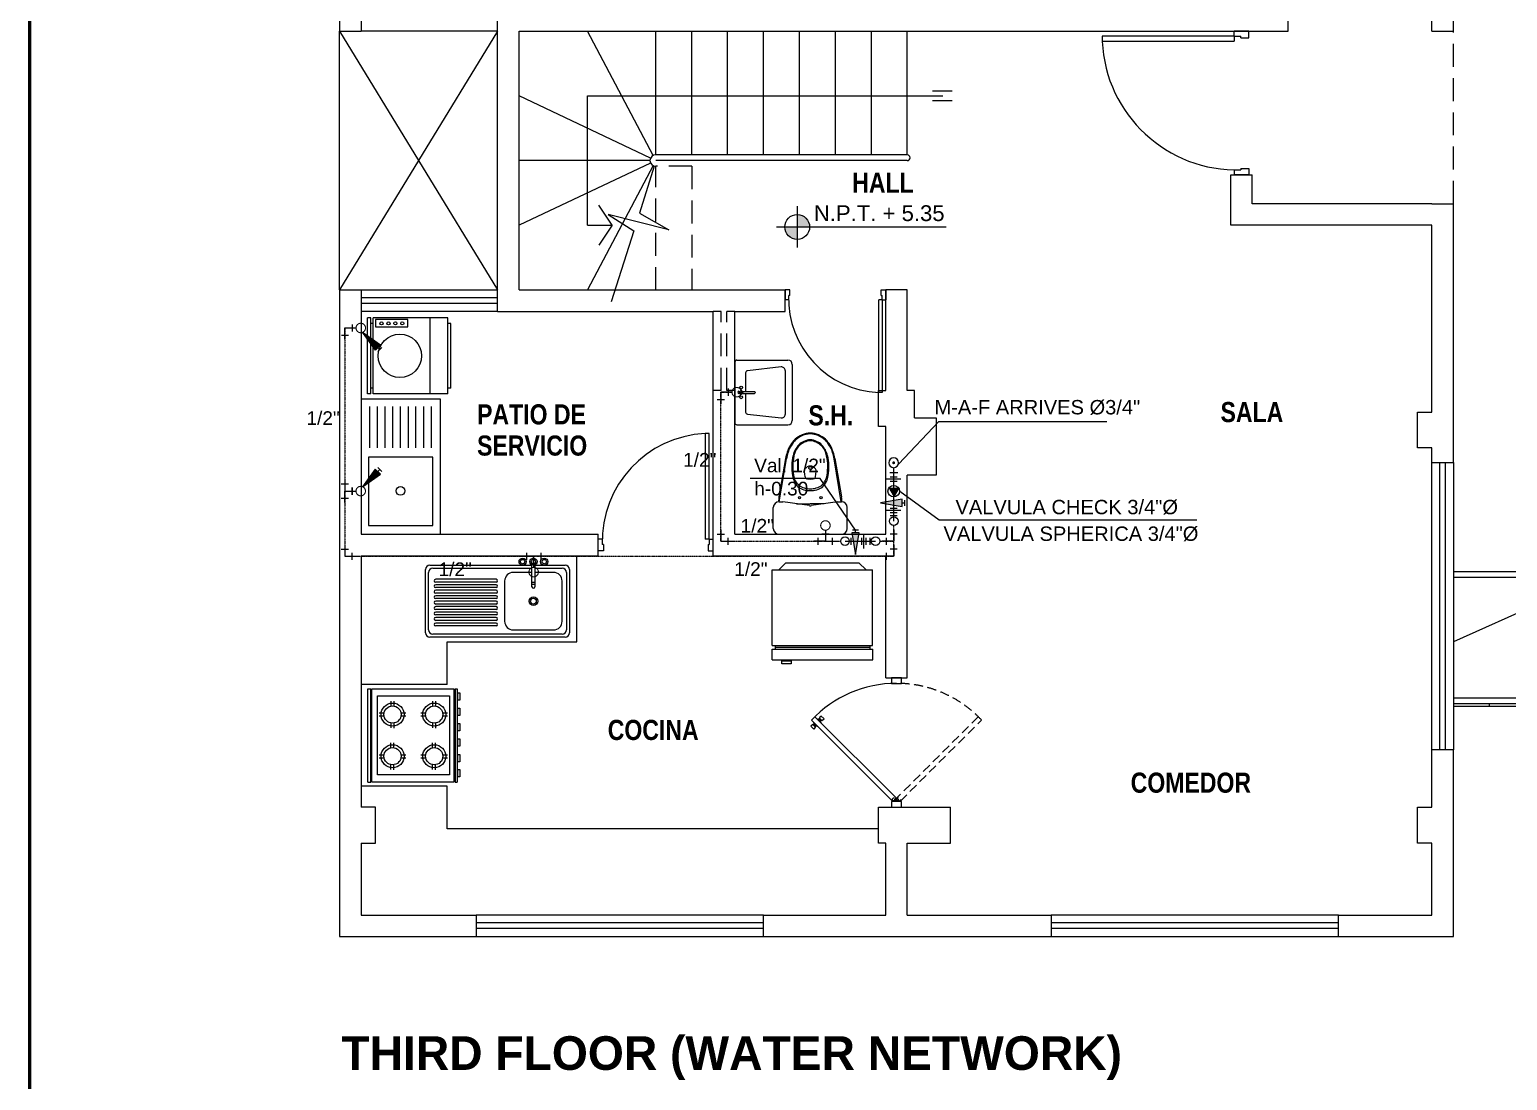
# Model space of a CAD drawing. Header units: millimetres. Extents: x -249630 to 95394, y -188036 to 109963.
# Drawn here: x -249630 to -229068, y -115931 to -101305 of the extents above; entities that cross this region are included whole.
import ezdxf
from ezdxf.enums import TextEntityAlignment as Align

# ---------------------------------------------------------------- set-up
doc = ezdxf.new("R2010")
doc.units = ezdxf.units.MM
doc.linetypes.add('ACAD_ISO10W100', pattern=[18, 12, -3, 0, -3])
doc.linetypes.add('DASHED2', pattern=[9.525, 6.35, -3.175])
for name, color, linetype in [('00-DESAGUE', 6, 'Continuous'), ('CASCO', 5, 'Continuous'), ('TITULOS', 180, 'Continuous')]:
    doc.layers.add(name, color=color, linetype=linetype)
doc.layers.add('MUROS', color=6, linetype='Continuous', lineweight=60)
doc.styles.add('LEROY 100', font='arial.ttf', dxfattribs={"height": 0.1})
doc.styles.add('LUNA', font='arial.ttf', dxfattribs={"height": 0.09})
doc.styles.add('NIVEL', font='arial.ttf', dxfattribs={"width": 1.1, "height": 0.15})
doc.styles.add('ST2', font='arial.ttf')
doc.styles.add('SUBTITULOS(E)', font='swisscbi.ttf', dxfattribs={"oblique": 15, "height": 0.2})
doc.styles.add('TITULOS(E)', font='swisscbi.ttf', dxfattribs={"oblique": 15, "height": 0.23})
doc.dimstyles.new('Flechitas', dxfattribs={"dimscale": 0, "dimtxt": 0.1, "dimasz": 0.09, "dimexe": 0.035, "dimexo": 0.02, "dimgap": 0.05, "dimtad": 2, "dimzin": 4, "dimdsep": 46, "dimtxsty": 'LEROY 100', "dimblk": 'ARCHTICK', "dimcen": 0.05, "dimdle": 0.05, "dimclrd": 171, "dimclre": 171, "dimclrt": 7, "dimadec": 0, "dimazin": 0, "dimtfac": 0.466667, "dimtix": 1, "dimtmove": 2, "dimatfit": 3, "dimfxl": 1, "dimtolj": 1, "dimtzin": 1, "dimarcsym": 0})

# ---------------------------------------------------------------- blocks, each defined once
blk = doc.blocks.new('A$C5D300497')
at = {"layer": 'CASCO'}
h = blk.add_hatch(color=256, dxfattribs=at)
h.paths.add_polyline_path([(3.184, 5.177), (3.184, 5.09), (3.27, 5.09, 0.414214)])
h.paths.add_polyline_path([(3.184, 5.09), (3.097, 5.09, 0.414213), (3.184, 5.004)])
for p, q in [((0, 12.752), (0, 6.452)), ((0.15, 8.002), (0.15, 6.452)), ((7.6, 6.452), (7.6, 7.302)), ((7.75, 6.452), (7.75, 7.302)), ((1.1, 4.502), (1.1, 6.602)), ((6.6, 6.452), (6.6, 6.602)), ((1.1, 6.452), (0, 4.652)), ((0, 6.452), (1.1, 4.652)), ((0, 5.652), (0, 6.452)), ((1.25, 4.652), (1.25, 6.452)), ((1.25, 6.452), (6.6, 6.452)), ((2.181, 5.588), (1.725, 6.452)), ((2.2, 5.592), (2.2, 6.452)), ((2.45, 5.592), (2.45, 6.452)), ((2.7, 5.592), (2.7, 6.452)), ((2.95, 5.592), (2.95, 6.452)), ((3.2, 5.592), (3.2, 6.452)), ((3.45, 5.592), (3.45, 6.452)), ((3.7, 5.592), (3.7, 6.452)), ((3.95, 5.592), (3.95, 6.452)), ((5.305, 6.417), (5.305, 6.382)), ((6.224, 6.417), (5.305, 6.417)), ((5.305, 6.382), (6.224, 6.382)), ((6.326, 6.452), (6.224, 6.452)), ((6.224, 6.417), (6.224, 6.452)), ((6.224, 6.417), (6.224, 6.382)), ((6.224, 6.417), (6.27, 6.417)), ((6.27, 6.407), (6.27, 6.417)), ((6.27, 6.407), (6.326, 6.407)), ((6.326, 6.407), (6.326, 6.452)), ((7.6, 6.452), (7.75, 6.452)), ((2.164, 5.569), (1.25, 6.002)), ((1.725, 5.102), (1.725, 6.002)), ((1.725, 6.002), (4.198, 6.002)), ((4.262, 6.036), (4.126, 6.036)), ((4.262, 5.968), (4.126, 5.968)), ((0, 5.402), (0, 5.652)), ((2.16, 5.552), (1.25, 5.552)), ((3.95, 5.592), (2.2, 5.592)), ((3.95, 5.552), (2.2, 5.552)), ((3.95, 5.552), (2.2, 5.552)), ((2.164, 5.535), (1.25, 5.102)), ((2.181, 5.517), (1.725, 4.652)), ((2.188, 5.514), (2.087, 5.185)), ((6.2, 5.252), (6.2, 5.452)), ((6.2, 5.452), (6.35, 5.452)), ((6.224, 5.488), (6.224, 5.452)), ((6.224, 5.488), (6.27, 5.488)), ((6.326, 5.452), (6.224, 5.452)), ((6.27, 5.498), (6.326, 5.498)), ((6.27, 5.498), (6.27, 5.488)), ((6.326, 5.498), (6.326, 5.452)), ((6.35, 5.252), (6.35, 5.452)), ((0, 4.652), (0, 5.402)), ((6.2, 5.102), (6.2, 5.252)), ((7.6, 5.252), (6.35, 5.252)), ((7.6, 5.252), (7.75, 5.252)), ((7.75, 3.452), (7.75, 5.252)), ((1.897, 5.102), (1.805, 5.241)), ((2.29, 5.07), (1.869, 5.177)), ((1.869, 5.177), (2.047, 5.063)), ((2.087, 5.185), (2.29, 5.07)), ((3.184, 5.234), (3.184, 4.946)), ((1.725, 5.102), (1.897, 5.102)), ((1.897, 5.102), (1.805, 4.964)), ((2.047, 5.063), (1.891, 4.568)), ((3.04, 5.09), (4.221, 5.09)), ((7.6, 5.102), (6.2, 5.102)), ((7.6, 3.802), (7.6, 5.102)), ((0, 4.652), (0, 0.152)), ((0.15, 4.652), (0.15, 2.952)), ((1.25, 4.652), (3.1, 4.652)), ((3.1, 4.502), (3.1, 4.652)), ((3.1, 4.652), (3.1, 4.582)), ((3.132, 4.652), (3.1, 4.652)), ((3.132, 4.613), (3.132, 4.652)), ((3.768, 4.613), (3.768, 4.652)), ((3.768, 4.652), (3.8, 4.652)), ((3.8, 3.952), (3.8, 4.652)), ((3.95, 4.652), (3.8, 4.652)), ((3.8, 4.652), (3.8, 4.582)), ((3.95, 3.952), (3.95, 4.652)), ((3.125, 4.582), (3.1, 4.582)), ((3.132, 4.613), (3.125, 4.613)), ((3.125, 4.582), (3.125, 4.613)), ((3.775, 4.582), (3.751, 4.582)), ((3.751, 3.938), (3.751, 4.582)), ((3.768, 4.613), (3.775, 4.613)), ((3.775, 4.582), (3.775, 4.613)), ((3.775, 4.582), (3.8, 4.582)), ((3.775, 4.582), (3.775, 3.938)), ((1.1, 4.502), (0.15, 4.502)), ((0.218, 4.458), (0.194, 4.458)), ((0.194, 3.928), (0.194, 4.458)), ((0.218, 3.928), (0.218, 4.458)), ((0.754, 4.458), (0.234, 4.458)), ((0.234, 3.928), (0.234, 4.458)), ((0.476, 4.445), (0.251, 4.445)), ((0.251, 4.445), (0.251, 4.394)), ((0.476, 4.394), (0.476, 4.445)), ((0.629, 4.458), (0.629, 3.928)), ((0.754, 3.928), (0.754, 4.458)), ((2.655, 4.502), (2.6, 4.502)), ((2.75, 4.502), (2.695, 4.502)), ((0.234, 4.418), (0.218, 4.418)), ((0.251, 4.394), (0.476, 4.394)), ((0.774, 4.418), (0.754, 4.418)), ((0.774, 3.968), (0.774, 4.418)), ((2.75, 4.149), (2.75, 3.729)), ((2.765, 4.164), (3.12, 4.164)), ((3.072, 4.116), (2.838, 4.09)), ((3.15, 4.134), (3.15, 3.744)), ((2.825, 4.075), (2.825, 3.946)), ((3.1, 4.091), (3.1, 3.786)), ((0.218, 3.928), (0.194, 3.928)), ((0.234, 3.968), (0.218, 3.968)), ((0.754, 3.928), (0.234, 3.928)), ((0.774, 3.968), (0.754, 3.968)), ((2.794, 3.954), (2.779, 3.939)), ((2.779, 3.946), (2.786, 3.946)), ((2.779, 3.939), (2.809, 3.939)), ((2.779, 3.939), (2.794, 3.924)), ((2.779, 3.931), (2.786, 3.931)), ((2.809, 3.939), (2.794, 3.954)), ((2.794, 3.954), (2.794, 3.924)), ((2.794, 3.924), (2.809, 3.939)), ((2.801, 3.946), (2.886, 3.946)), ((2.801, 3.931), (2.886, 3.931)), ((2.825, 3.931), (2.825, 3.802)), ((2.894, 3.939), (2.886, 3.946)), ((2.894, 3.939), (2.886, 3.931)), ((3.75, 3.702), (3.75, 3.952)), ((3.75, 3.952), (3.8, 3.952)), ((3.775, 3.938), (3.751, 3.938)), ((4, 3.952), (3.95, 3.952)), ((4, 3.762), (4, 3.952)), ((2.765, 3.714), (3.12, 3.714)), ((2.838, 3.787), (3.072, 3.762)), ((3.8, 3.702), (3.75, 3.702)), ((3.8, 2.952), (3.8, 3.702)), ((4, 3.762), (4.15, 3.762)), ((4.15, 3.762), (4.15, 3.362)), ((7.5, 3.552), (7.5, 3.802)), ((7.5, 3.802), (7.6, 3.802)), ((2.572, 3.653), (2.543, 3.653)), ((2.543, 3.653), (2.543, 2.918)), ((2.572, 2.918), (2.572, 3.653)), ((7.6, 3.552), (7.5, 3.552)), ((7.6, 3.452), (7.6, 3.552)), ((7.6, 3.452), (7.6, 3.552)), ((7.6, 3.452), (7.75, 3.452)), ((7.6, 1.452), (7.6, 3.452)), ((7.655, 1.452), (7.655, 3.452)), ((7.695, 1.452), (7.695, 3.452)), ((7.75, 3.452), (7.75, 1.452)), ((3.95, 1.952), (3.95, 3.362)), ((4.15, 3.362), (3.95, 3.362)), ((0.15, 2.952), (1.8, 2.952)), ((1.8, 2.802), (1.8, 2.952)), ((1.8, 2.837), (1.8, 2.918)), ((1.828, 2.918), (1.8, 2.918)), ((1.828, 2.918), (1.828, 2.881)), ((1.836, 2.881), (1.828, 2.881)), ((1.836, 2.881), (1.836, 2.837)), ((2.572, 2.918), (2.543, 2.918)), ((2.564, 2.881), (2.564, 2.837)), ((2.564, 2.881), (2.572, 2.881)), ((2.572, 2.918), (2.572, 2.881)), ((2.572, 2.918), (2.6, 2.918)), ((2.6, 2.837), (2.6, 2.918)), ((2.75, 2.952), (3.8, 2.952)), ((0.15, 2.802), (1.8, 2.802)), ((0.15, 2.802), (0.15, 1.052)), ((1.65, 2.202), (1.65, 2.802)), ((1.836, 2.837), (1.8, 2.837)), ((2.564, 2.837), (2.6, 2.837)), ((2.6, 2.802), (3.8, 2.802)), ((3.8, 1.952), (3.8, 2.802)), ((0.599, 2.266), (0.599, 2.706)), ((0.619, 2.286), (0.619, 2.686)), ((0.629, 2.736), (1.339, 2.736)), ((0.649, 2.716), (1.339, 2.716)), ((1.339, 2.686), (1.209, 2.686)), ((1.339, 2.586), (1.339, 2.738)), ((1.359, 2.738), (1.359, 2.586)), ((1.359, 2.736), (1.569, 2.736)), ((1.359, 2.716), (1.549, 2.716)), ((1.489, 2.686), (1.359, 2.686)), ((1.579, 2.686), (1.579, 2.286)), ((1.599, 2.706), (1.599, 2.266)), ((3.009, 2.703), (3.709, 2.703)), ((3.009, 2.178), (3.009, 2.703)), ((3.056, 2.703), (3.105, 2.753)), ((3.105, 2.753), (3.613, 2.753)), ((3.663, 2.703), (3.613, 2.753)), ((3.709, 2.178), (3.709, 2.703)), ((7.75, 2.692), (9.25, 2.692)), ((1.089, 2.638), (0.669, 2.638)), ((1.089, 2.618), (0.669, 2.618)), ((1.089, 2.6), (0.669, 2.6)), ((1.089, 2.58), (0.669, 2.58)), ((1.149, 2.626), (1.149, 2.346)), ((1.359, 2.616), (1.339, 2.616)), ((1.359, 2.601), (1.339, 2.601)), ((1.549, 2.346), (1.549, 2.626)), ((7.75, 2.652), (9.25, 2.652)), ((8.735, 2.646), (7.75, 2.202)), ((1.089, 2.562), (0.669, 2.562)), ((1.089, 2.542), (0.669, 2.542)), ((1.089, 2.524), (0.669, 2.524)), ((1.089, 2.504), (0.669, 2.504)), ((1.089, 2.486), (0.669, 2.486)), ((1.089, 2.466), (0.669, 2.466)), ((1.089, 2.448), (0.669, 2.448)), ((1.089, 2.428), (0.669, 2.428)), ((1.089, 2.41), (0.669, 2.41)), ((1.089, 2.39), (0.669, 2.39)), ((1.089, 2.372), (0.669, 2.372)), ((1.089, 2.352), (0.669, 2.352)), ((1.089, 2.334), (0.669, 2.334)), ((1.089, 2.314), (0.669, 2.314)), ((1.209, 2.286), (1.489, 2.286)), ((1.569, 2.236), (0.629, 2.236)), ((1.549, 2.256), (0.649, 2.256)), ((0.75, 2.202), (1.65, 2.202)), ((0.75, 1.906), (0.75, 2.202)), ((3.009, 2.178), (3.709, 2.178)), ((3.03, 2.178), (3.03, 2.153)), ((3.03, 2.166), (3.69, 2.166)), ((3.69, 2.178), (3.69, 2.153)), ((3.01, 2.153), (3.71, 2.153)), ((3.01, 2.078), (3.01, 2.153)), ((3.01, 2.078), (3.71, 2.078)), ((3.078, 2.051), (3.078, 2.071)), ((3.078, 2.071), (3.141, 2.071)), ((3.141, 2.071), (3.141, 2.051)), ((3.71, 2.078), (3.71, 2.153)), ((3.141, 2.051), (3.078, 2.051)), ((0.75, 1.906), (0.15, 1.906)), ((0.197, 1.227), (0.197, 1.877)), ((0.197, 1.877), (0.218, 1.877)), ((0.218, 1.227), (0.218, 1.877)), ((0.226, 1.227), (0.226, 1.877)), ((0.226, 1.877), (0.795, 1.877)), ((0.795, 1.877), (0.795, 1.227)), ((0.805, 1.877), (0.805, 1.227)), ((0.805, 1.877), (0.818, 1.877)), ((0.818, 1.877), (0.818, 1.227)), ((3.8, 1.952), (3.95, 1.952)), ((3.909, 1.952), (3.841, 1.952)), ((3.841, 1.952), (3.841, 1.914)), ((3.841, 1.914), (3.841, 1.914)), ((3.841, 1.914), (3.841, 1.914)), ((3.841, 1.914), (3.909, 1.914)), ((3.909, 1.914), (3.909, 1.952)), ((0.265, 1.827), (0.766, 1.827)), ((0.265, 1.277), (0.265, 1.827)), ((0.358, 1.791), (0.358, 1.756)), ((0.378, 1.791), (0.378, 1.756)), ((0.648, 1.791), (0.648, 1.756)), ((0.668, 1.791), (0.668, 1.756)), ((0.766, 1.827), (0.766, 1.277)), ((0.823, 1.848), (0.837, 1.848)), ((0.823, 1.797), (0.823, 1.848)), ((0.837, 1.797), (0.823, 1.797)), ((0.837, 1.848), (0.837, 1.797)), ((10.14, 1.812), (7.75, 1.812)), ((10.18, 1.772), (7.75, 1.772)), ((10.2, 1.752), (7.75, 1.752)), ((8, 1.752), (8, 1.772)), ((0.275, 1.708), (0.31, 1.708)), ((0.275, 1.688), (0.309, 1.688)), ((0.427, 1.708), (0.462, 1.708)), ((0.428, 1.688), (0.462, 1.688)), ((0.565, 1.708), (0.6, 1.708)), ((0.565, 1.688), (0.599, 1.688)), ((0.717, 1.708), (0.752, 1.708)), ((0.718, 1.688), (0.752, 1.688)), ((0.823, 1.742), (0.837, 1.742)), ((0.823, 1.691), (0.823, 1.742)), ((0.837, 1.691), (0.823, 1.691)), ((0.837, 1.742), (0.837, 1.691)), ((3.307, 1.682), (3.284, 1.658)), ((3.849, 1.093), (3.284, 1.658)), ((3.307, 1.682), (3.873, 1.117)), ((3.322, 1.668), (3.323, 1.668)), ((3.351, 1.64), (3.323, 1.668)), ((3.323, 1.668), (3.333, 1.665)), ((3.333, 1.665), (3.335, 1.668)), ((3.348, 1.65), (3.333, 1.665)), ((3.337, 1.666), (3.335, 1.668)), ((3.336, 1.653), (3.336, 1.653)), ((3.336, 1.653), (3.336, 1.653)), ((3.337, 1.666), (3.339, 1.668)), ((3.349, 1.654), (3.337, 1.666)), ((3.339, 1.672), (3.349, 1.688)), ((3.342, 1.669), (3.339, 1.672)), ((3.34, 1.667), (3.339, 1.668)), ((3.34, 1.667), (3.342, 1.669)), ((3.35, 1.657), (3.34, 1.667)), ((3.352, 1.659), (3.342, 1.669)), ((3.348, 1.65), (3.35, 1.652)), ((3.351, 1.64), (3.348, 1.65)), ((3.349, 1.688), (3.371, 1.666)), ((3.349, 1.654), (3.351, 1.656)), ((3.349, 1.654), (3.35, 1.652)), ((3.35, 1.657), (3.352, 1.659)), ((3.35, 1.657), (3.351, 1.656)), ((3.352, 1.659), (3.355, 1.656)), ((3.355, 1.656), (3.371, 1.666)), ((0.358, 1.638), (0.358, 1.604)), ((0.378, 1.638), (0.378, 1.603)), ((0.648, 1.638), (0.648, 1.604)), ((0.668, 1.638), (0.668, 1.603)), ((0.823, 1.634), (0.837, 1.634)), ((0.823, 1.583), (0.823, 1.634)), ((0.837, 1.583), (0.823, 1.583)), ((0.837, 1.634), (0.837, 1.583)), ((3.293, 1.627), (3.278, 1.616)), ((3.278, 1.616), (3.299, 1.595)), ((3.297, 1.623), (3.293, 1.627)), ((3.298, 1.644), (3.297, 1.643)), ((3.326, 1.614), (3.297, 1.643)), ((3.297, 1.643), (3.3, 1.633)), ((3.299, 1.625), (3.297, 1.623)), ((3.306, 1.614), (3.297, 1.623)), ((3.3, 1.633), (3.298, 1.631)), ((3.3, 1.629), (3.298, 1.631)), ((3.3, 1.629), (3.298, 1.627)), ((3.299, 1.625), (3.298, 1.627)), ((3.308, 1.616), (3.299, 1.625)), ((3.31, 1.61), (3.299, 1.595)), ((3.316, 1.617), (3.3, 1.633)), ((3.312, 1.617), (3.3, 1.629)), ((3.308, 1.616), (3.306, 1.614)), ((3.306, 1.614), (3.31, 1.61)), ((3.308, 1.616), (3.31, 1.615)), ((3.312, 1.617), (3.31, 1.615)), ((3.312, 1.617), (3.313, 1.615)), ((3.316, 1.617), (3.313, 1.615)), ((3.326, 1.614), (3.316, 1.617)), ((3.326, 1.615), (3.326, 1.614)), ((3.35, 1.639), (3.351, 1.64)), ((0.358, 1.466), (0.358, 1.501)), ((0.378, 1.466), (0.378, 1.501)), ((0.648, 1.466), (0.648, 1.501)), ((0.668, 1.466), (0.668, 1.501)), ((0.823, 1.528), (0.837, 1.528)), ((0.823, 1.477), (0.823, 1.528)), ((0.837, 1.477), (0.823, 1.477)), ((0.837, 1.528), (0.837, 1.477)), ((7.6, 1.052), (7.6, 1.452)), ((7.75, 1.452), (7.6, 1.452)), ((7.75, 0.152), (7.75, 1.452)), ((0.275, 1.416), (0.309, 1.416)), ((0.275, 1.396), (0.31, 1.396)), ((0.358, 1.314), (0.358, 1.348)), ((0.378, 1.313), (0.378, 1.348)), ((0.427, 1.396), (0.462, 1.396)), ((0.428, 1.416), (0.462, 1.416)), ((0.565, 1.416), (0.599, 1.416)), ((0.565, 1.396), (0.6, 1.396)), ((0.648, 1.314), (0.648, 1.348)), ((0.668, 1.313), (0.668, 1.348)), ((0.717, 1.396), (0.752, 1.396)), ((0.718, 1.416), (0.752, 1.416)), ((0.823, 1.42), (0.837, 1.42)), ((0.823, 1.369), (0.823, 1.42)), ((0.837, 1.369), (0.823, 1.369)), ((0.837, 1.42), (0.837, 1.369)), ((0.766, 1.277), (0.265, 1.277)), ((0.823, 1.314), (0.837, 1.314)), ((0.823, 1.263), (0.823, 1.314)), ((0.837, 1.263), (0.823, 1.263)), ((0.837, 1.314), (0.837, 1.263)), ((0.75, 1.199), (0.15, 1.199)), ((0.197, 1.227), (0.218, 1.227)), ((0.795, 1.227), (0.226, 1.227)), ((0.75, 0.902), (0.75, 1.199)), ((0.805, 1.227), (0.818, 1.227)), ((0.25, 1.052), (0.15, 1.052)), ((0.25, 0.802), (0.25, 1.052)), ((3.75, 0.802), (3.75, 1.052)), ((3.75, 1.052), (4.25, 1.052)), ((3.909, 1.091), (3.841, 1.091)), ((3.841, 1.091), (3.841, 1.052)), ((3.841, 1.052), (3.841, 1.052)), ((3.841, 1.052), (3.841, 1.052)), ((3.841, 1.052), (3.909, 1.052)), ((3.873, 1.117), (3.849, 1.093)), ((3.909, 1.052), (3.909, 1.091)), ((4.25, 0.802), (4.25, 1.052)), ((7.5, 0.802), (7.5, 1.052)), ((7.5, 1.052), (7.6, 1.052)), ((3.75, 0.902), (0.75, 0.902)), ((0.15, 0.802), (0.15, 0.302)), ((0.15, 0.802), (0.25, 0.802)), ((3.8, 0.802), (3.75, 0.802)), ((3.8, 0.302), (3.8, 0.802)), ((3.95, 0.302), (3.95, 0.802)), ((3.95, 0.802), (4.25, 0.802)), ((7.6, 0.802), (7.5, 0.802)), ((7.6, 0.302), (7.6, 0.802)), ((0.15, 0.302), (0.95, 0.302)), ((0.95, 0.302), (0.95, 0.152)), ((2.95, 0.302), (0.95, 0.302)), ((2.95, 0.152), (2.95, 0.302)), ((2.95, 0.302), (3.8, 0.302)), ((3.95, 0.302), (4.95, 0.302)), ((6.95, 0.302), (4.95, 0.302)), ((4.95, 0.302), (4.95, 0.152)), ((6.95, 0.152), (6.95, 0.302)), ((6.95, 0.302), (7.6, 0.302)), ((0, 0.152), (0.95, 0.152)), ((0.95, 0.152), (2.95, 0.152)), ((2.95, 0.152), (4.95, 0.152)), ((4.95, 0.152), (6.95, 0.152)), ((6.95, 0.152), (7.75, 0.152))]:
    blk.add_line(p, q, dxfattribs=at)
at = {"layer": 'CASCO', "linetype": 'Continuous'}
for p, q in [((0, 6.452), (0.15, 6.452)), ((1.1, 6.452), (0.15, 6.452)), ((0, 4.652), (0.15, 4.652)), ((0.15, 4.652), (1.1, 4.652)), ((1.1, 4.502), (2.6, 4.502)), ((2.6, 2.802), (2.6, 4.502)), ((2.75, 2.952), (2.75, 4.502)), ((2.75, 4.502), (3.1, 4.502))]:
    blk.add_line(p, q, dxfattribs=at)
at = {"layer": 'CASCO', "linetype": 'DASHED2', "ltscale": 0.025}
for p, q in [((7.75, 5.252), (7.75, 6.452)), ((2.2, 4.652), (2.2, 5.512)), ((2.45, 5.512), (2.2, 5.512)), ((2.45, 5.512), (2.45, 4.652)), ((2.655, 3.952), (2.655, 4.502)), ((2.695, 3.952), (2.695, 4.502)), ((2.655, 3.952), (2.6, 3.952)), ((2.75, 3.952), (2.695, 3.952))]:
    blk.add_line(p, q, dxfattribs=at)
at = {"layer": 'CASCO', "linetype": 'Continuous', "ltscale": 0.0025}
for p, q in [((1.1, 4.597), (0.15, 4.597)), ((1.1, 4.557), (0.15, 4.557)), ((2.95, 0.247), (0.95, 0.247)), ((2.95, 0.207), (0.95, 0.207)), ((6.95, 0.247), (4.95, 0.247)), ((6.95, 0.207), (4.95, 0.207))]:
    blk.add_line(p, q, dxfattribs=at)
at = {"layer": 'CASCO', "ltscale": 0.5}
for p, q in [((0.15, 3.894), (0.7, 3.894)), ((0.21, 3.553), (0.21, 3.84)), ((0.264, 3.553), (0.264, 3.84)), ((0.317, 3.553), (0.317, 3.84)), ((0.371, 3.553), (0.371, 3.84)), ((0.425, 3.553), (0.425, 3.84)), ((0.479, 3.553), (0.479, 3.84)), ((0.532, 3.553), (0.532, 3.84)), ((0.586, 3.553), (0.586, 3.84)), ((0.64, 3.553), (0.64, 3.84)), ((0.7, 3.894), (0.7, 2.952)), ((0.649, 3.488), (0.201, 3.488)), ((0.201, 3.488), (0.201, 3.013)), ((0.649, 3.013), (0.649, 3.488)), ((0.201, 3.013), (0.649, 3.013))]:
    blk.add_line(p, q, dxfattribs=at)
at = {"layer": 'CASCO', "ltscale": 0.8}
for p, q in [((3.103, 3.478), (3.057, 3.211)), ((3.059, 3.178), (3.109, 3.477)), ((3.275, 3.431), (3.275, 3.431)), ((3.275, 3.431), (3.275, 3.431)), ((3.275, 3.431), (3.275, 3.431)), ((3.275, 3.431), (3.275, 3.431)), ((3.275, 3.431), (3.275, 3.431)), ((3.275, 3.431), (3.275, 3.431)), ((3.275, 3.431), (3.275, 3.431)), ((3.275, 3.431), (3.275, 3.431)), ((3.491, 3.178), (3.441, 3.477)), ((3.447, 3.478), (3.493, 3.211)), ((3.239, 3.351), (3.234, 3.389)), ((3.311, 3.351), (3.317, 3.389)), ((3.018, 2.992), (3.018, 3.138)), ((3.058, 3.178), (3.083, 3.178)), ((3.269, 3.151), (3.083, 3.178)), ((3.179, 3.164), (3.275, 3.164)), ((3.371, 3.164), (3.275, 3.164)), ((3.467, 3.178), (3.281, 3.151)), ((3.467, 3.178), (3.492, 3.178)), ((3.532, 2.992), (3.532, 3.138)), ((3.058, 2.952), (3.492, 2.952))]:
    blk.add_line(p, q, dxfattribs=at)
at = {"layer": 'CASCO', "linetype": 'DASHED2', "ltscale": 0.01}
for p, q in [((4.443, 1.682), (3.877, 1.117)), ((3.901, 1.093), (4.466, 1.658)), ((3.868, 1.091), (3.868, 1.103)), ((3.868, 1.103), (3.882, 1.103)), ((3.882, 1.091), (3.868, 1.091)), ((3.877, 1.117), (3.901, 1.093)), ((3.882, 1.103), (3.882, 1.091))]:
    blk.add_line(p, q, dxfattribs=at)
at = {"layer": 'CASCO'}
for centre, radius in [((3.184, 5.09), 0.0865), ((0.292, 4.419), 0.0107), ((0.341, 4.419), 0.0107), ((0.389, 4.419), 0.0107), ((0.437, 4.419), 0.0107), ((0.42, 4.193), 0.151), ((2.794, 3.972), 0.01), ((2.794, 3.905), 0.01), ((1.274, 2.761), 0.025), ((1.274, 2.761), 0.015), ((1.349, 2.761), 0.025), ((1.349, 2.761), 0.015), ((1.424, 2.761), 0.025), ((1.424, 2.761), 0.015), ((1.349, 2.486), 0.03), ((1.349, 2.486), 0.02), ((0.369, 1.697), 0.08), ((0.369, 1.697), 0.0599), ((0.659, 1.697), 0.08), ((0.659, 1.697), 0.0599), ((0.369, 1.407), 0.08), ((0.369, 1.407), 0.0599), ((0.659, 1.407), 0.08), ((0.659, 1.407), 0.0599)]:
    blk.add_circle(centre, radius, dxfattribs=at)
at = {"layer": 'CASCO', "ltscale": 0.5}
blk.add_circle((0.425, 3.253), 0.0302, dxfattribs=at)
at = {"layer": 'CASCO', "ltscale": 0.8}
for centre in [(3.2, 3.206), (3.35, 3.206)]:
    blk.add_circle(centre, 0.008, dxfattribs=at)
at = {"layer": 'CASCO', "linetype": 'DASHED2', "ltscale": 0.01}
for centre in [(3.861, 1.105), (3.889, 1.105)]:
    blk.add_circle(centre, 0.014, dxfattribs=at)
at = {"layer": 'CASCO'}
for centre, radius, start, end in [((6.243, 6.425), 0.938, 182.665, 271.652), ((2.2, 5.552), 0.04, 90, 270), ((3.95, 5.572), 0.02, 270, 90), ((3.781, 4.594), 0.657, 178.348, 267.335), ((2.765, 4.149), 0.015, 90, 180), ((3.075, 4.091), 0.025, 0, 96.2258), ((3.12, 4.134), 0.03, 0, 90), ((2.84, 4.075), 0.015, 96.2258, 180), ((2.779, 3.939), 0.0075, 90, 270), ((2.765, 3.729), 0.015, 180, 270), ((2.84, 3.802), 0.015, 180, 263.7742), ((3.075, 3.786), 0.025, 263.7742, 0), ((3.12, 3.744), 0.03, 270, 0), ((2.578, 2.903), 0.75, 92.665, 181.652), ((0.629, 2.706), 0.03, 90, 180), ((0.649, 2.686), 0.03, 90, 180), ((1.209, 2.626), 0.06, 90, 180), ((1.489, 2.626), 0.06, 0, 90), ((1.549, 2.686), 0.03, 0, 90), ((1.569, 2.706), 0.03, 0, 90), ((0.669, 2.628), 0.01, 90, 270), ((0.669, 2.59), 0.01, 90, 270), ((1.089, 2.628), 0.01, 270, 90), ((1.089, 2.59), 0.01, 270, 90), ((1.349, 2.586), 0.01, 180, 0), ((0.669, 2.552), 0.01, 90, 270), ((0.669, 2.514), 0.01, 90, 270), ((0.669, 2.476), 0.01, 90, 270), ((1.089, 2.552), 0.01, 270, 90), ((1.089, 2.514), 0.01, 270, 90), ((1.089, 2.476), 0.01, 270, 90), ((0.669, 2.438), 0.01, 90, 270), ((0.669, 2.4), 0.01, 90, 270), ((0.669, 2.362), 0.01, 90, 270), ((1.089, 2.438), 0.01, 270, 90), ((1.089, 2.4), 0.01, 270, 90), ((1.089, 2.362), 0.01, 270, 90), ((0.629, 2.266), 0.03, 180, 270), ((0.649, 2.286), 0.03, 180, 270), ((0.669, 2.324), 0.01, 90, 270), ((1.089, 2.324), 0.01, 270, 90), ((1.209, 2.346), 0.06, 180, 270), ((1.489, 2.346), 0.06, 270, 0), ((1.549, 2.286), 0.03, 270, 0), ((1.569, 2.266), 0.03, 270, 0), ((3.873, 1.106), 0.808, 89.8648, 136.8608)]:
    blk.add_arc(centre, radius, start, end, dxfattribs=at)
at = {"layer": 'CASCO', "ltscale": 0.8}
for centre, radius, start, end in [((3.312, 3.463), 0.206, 133.507, 163.073), ((3.312, 3.464), 0.2, 133.8873, 163.4946), ((3.281, 3.491), 0.165, 92.1936, 132.4727), ((3.281, 3.491), 0.159, 92.2523, 132.8254), ((3.281, 3.487), 0.122, 92.76, 135.8858), ((3.281, 3.487), 0.115, 92.8715, 136.5577), ((3.269, 3.491), 0.165, 47.5273, 87.8064), ((3.269, 3.491), 0.159, 47.1746, 87.7477), ((3.269, 3.487), 0.122, 44.1142, 87.24), ((3.269, 3.487), 0.115, 43.4423, 87.1285), ((3.239, 3.464), 0.2, 16.5054, 46.1127), ((3.238, 3.463), 0.206, 16.927, 46.493), ((3.395, 3.428), 0.296, 161.1915, 170.2071), ((3.397, 3.428), 0.292, 161.5678, 170.4152), ((3.425, 3.428), 0.279, 165.0071, 179.3331), ((3.434, 3.427), 0.281, 165.8067, 179.3181), ((3.309, 3.465), 0.157, 137.1692, 167.2746), ((3.308, 3.466), 0.15, 137.8845, 168.1333), ((3.242, 3.466), 0.15, 11.8667, 42.1155), ((3.241, 3.465), 0.157, 12.7254, 42.8308), ((3.116, 3.427), 0.281, 0.6819, 14.1933), ((3.125, 3.428), 0.279, 0.6669, 14.9929), ((3.153, 3.428), 0.292, 9.5848, 18.4322), ((3.155, 3.428), 0.296, 9.7929, 18.8085), ((3.574, 3.42), 0.428, 178.5821, 188.2413), ((3.64, 3.434), 0.487, 180.3239, 188.295), ((3.258, 3.392), 0.025, 143.8168, 187.7652), ((3.275, 3.38), 0.0456, 90, 143.8168), ((3.269, 3.413), 0.00553, 148.3452, 180), ((3.269, 3.413), 0.00553, 180, 211.6548), ((3.272, 3.411), 0.00917, 123.8954, 148.3452), ((3.272, 3.415), 0.00917, 211.6548, 236.1046), ((3.274, 3.408), 0.0128, 105.5514, 123.8954), ((3.274, 3.418), 0.0128, 236.1046, 254.4486), ((3.275, 3.403), 0.0178, 90, 105.5514), ((3.275, 3.423), 0.0178, 254.4486, 270), ((3.275, 3.38), 0.0456, 36.1832, 90), ((3.275, 3.403), 0.0178, 74.4486, 90), ((3.275, 3.423), 0.0178, 270, 285.5514), ((3.276, 3.408), 0.0128, 56.1046, 74.4486), ((3.276, 3.418), 0.0128, 285.5514, 303.8954), ((3.278, 3.411), 0.00917, 31.6548, 56.1046), ((3.278, 3.415), 0.00917, 303.8954, 328.3452), ((3.282, 3.413), 0.00553, 360, 31.6548), ((3.282, 3.413), 0.00553, 328.3452, 360), ((3.292, 3.392), 0.025, 352.2348, 36.1832), ((2.91, 3.434), 0.487, 351.705, 359.6761), ((2.976, 3.42), 0.428, 351.7587, 1.4179), ((3.282, 3.377), 0.132, 187.705, 225.6982), ((3.28, 3.38), 0.123, 187.7071, 225.993), ((3.272, 3.406), 0.138, 235.9958, 271.3648), ((3.254, 3.353), 0.015, 187.7652, 256.2304), ((3.275, 3.441), 0.105, 256.2304, 270), ((3.275, 3.441), 0.105, 270, 283.7696), ((3.278, 3.406), 0.138, 268.6352, 304.0042), ((3.297, 3.353), 0.015, 283.7696, 352.2348), ((3.27, 3.38), 0.123, 314.007, 352.2929), ((3.269, 3.377), 0.132, 314.3018, 352.295), ((3.205, 3.186), 0.15, 170.2071, 182.9611), ((3.269, 3.387), 0.132, 232.554, 272.5334), ((3.281, 3.387), 0.132, 267.4666, 307.446), ((3.345, 3.186), 0.15, 357.034, 9.7929), ((3.058, 3.138), 0.04, 90, 180), ((3.275, 3.19), 0.04, 261.6858, 278.3224), ((3.492, 3.138), 0.04, 0, 90), ((3.058, 2.992), 0.04, 180, 270), ((3.492, 2.992), 0.04, 270, 0)]:
    blk.add_arc(centre, radius, start, end, dxfattribs=at)
at = {"layer": 'CASCO', "linetype": 'DASHED2', "ltscale": 0.01}
blk.add_arc((3.877, 1.106), 0.808, 43.1392, 90.1352, dxfattribs=at)
at = {"layer": 'CASCO', "linetype": 'ByBlock'}
for s, height, style, p in [('HALL', 0.14, 'SUBTITULOS(E)', (3.567, 5.328)), ('N.P.T. + 5.35', 0.11, 'NIVEL', (3.3, 5.131)), ('PATIO DE', 0.14, 'SUBTITULOS(E)', (0.957, 3.716)), ('S.H.', 0.14, 'SUBTITULOS(E)', (3.262, 3.709)), ('SALA', 0.14, 'SUBTITULOS(E)', (6.129, 3.732)), ('SERVICIO', 0.14, 'SUBTITULOS(E)', (0.957, 3.499)), ('COCINA', 0.14, 'SUBTITULOS(E)', (1.866, 1.52)), ('COMEDOR', 0.14, 'SUBTITULOS(E)', (5.504, 1.153))]:
    blk.add_text(s, height=height, dxfattribs=dict(at, style=style)).set_placement(p)
blk = doc.blocks.new('A')
at = {"color": 3}
blk.add_line((0.06, 0.025), (0.06, -0.025), dxfattribs=at)
at = {"color": 5, "const_width": 0.00759}
for points in [[(-0.033, 0, -0.99906), (0.033, 0, -0.414214)], [(-0.033, 0, 0.99906), (0.033, 0, 0.414214)]]:
    blk.add_lwpolyline(points, format="xyb", dxfattribs=at)
blk = doc.blocks.new('X')
at = {"color": 2}
for p, q in [((0, 0), (0, -0.08)), ((0.08, 0), (0, 0))]:
    blk.add_line(p, q, dxfattribs=at)
at = {"color": 3}
for p, q in [((0.05, 0.025), (0.05, -0.025)), ((-0.025, -0.05), (0.025, -0.05))]:
    blk.add_line(p, q, dxfattribs=at)
blk = doc.blocks.new('L')
blk.add_hatch(color=2).paths.add_polyline_path([(0.025, 0.058), (-0.025, 0.058), (0, -0.092)])
at = {"color": 2}
for p, q in [((0.025, 0.058), (-0.025, 0.058)), ((-0.025, 0.058), (0, -0.092)), ((0.02, 0.078), (-0.02, 0.078)), ((0, 0.058), (0, 0.078)), ((0, -0.092), (0.025, 0.058))]:
    blk.add_line(p, q, dxfattribs=at)
blk = doc.blocks.new('MM')
at = {"color": 3}
blk.add_line((0.068, 0.028), (0.068, -0.029), dxfattribs=at)
at = {"color": 2, "const_width": 0.0102}
blk.add_lwpolyline([(-0.005, 0, 1), (0.005, 0, 1)], format="xyb", close=True, dxfattribs=at)
at = {"color": 3}
blk.add_circle((0, 0), 0.0342, dxfattribs=at)
blk = doc.blocks.new('LL')
at = {"color": 3}
blk.add_line((0, 0), (0.213, 0), dxfattribs=at)
at = {"color": 2}
for p, q in [((0.041, 0.025), (0.041, -0.025)), ((0.114, 0.025), (0.114, -0.025)), ((0.129, 0.05), (0.129, -0.05)), ((0.144, 0.025), (0.144, -0.025)), ((0.172, 0.025), (0.172, -0.025))]:
    blk.add_line(p, q, dxfattribs=at)
for centre in [(0, 0), (0.213, 0)]:
    blk.add_circle(centre, 0.03, dxfattribs=at)
blk.add_blockref('L', (0.073, 0))
blk = doc.blocks.new('_ArchTick')
at = {"color": 0, "linetype": 'ByBlock', "const_width": 0.15}
blk.add_lwpolyline([(-0.5, -0.5), (0.5, 0.5)], dxfattribs=at)
blk = doc.blocks.new('12')
at = {"color": 3, "style": 'ST2'}
blk.add_text('1/2"', height=0.095, dxfattribs=at).set_placement((-0.2, 0.052))

msp = doc.modelspace()

# ---------------------------------------------------------------- hatches: boundary and pattern name
msp.add_hatch(color=1).paths.add_polyline_path([(-237537.331, -107689.188), (-237607.331, -107810.432), (-237677.331, -107689.188)])

# ---------------------------------------------------------------- linework, layer by layer
at = {"color": 2, "ltscale": 0.02}
for p, q in [((-237557.331, -107534.562), (-237657.331, -107534.562)), ((-237507.331, -107564.562), (-237707.331, -107564.562)), ((-237557.331, -107594.562), (-237657.331, -107594.562)), ((-237507.331, -107999.931), (-237707.331, -107999.931)), ((-237557.331, -107969.931), (-237657.331, -107969.931)), ((-237557.331, -108029.931), (-237657.331, -108029.931)), ((-237557.331, -108071.191), (-237657.331, -108071.191))]:
    msp.add_line(p, q, dxfattribs=at)
at = {"color": 3, "ltscale": 0.02}
msp.add_line((-237607.331, -108148.628), (-237607.331, -107403.372), dxfattribs=at)
at = {"ltscale": 0.02}
for p, q in [((-237677.331, -107689.188), (-237537.331, -107689.188)), ((-237537.331, -107689.188), (-237607.331, -107810.432))]:
    msp.add_line(p, q, dxfattribs=at)
at = {"color": 3, "linetype": 'ACAD_ISO10W100', "ltscale": 0.02}
for points in [[(-245242.9, -105458.787), (-245242.9, -105458.787), (-245242.9, -108636.021), (-237607.331, -108636.021), (-237607.331, -108208.628)], [(-240011.567, -108427.24), (-240011.567, -106352.525), (-239851.567, -106352.525)], [(-240011.567, -108427.24), (-238344.849, -108427.24)], [(-238224.849, -108427.24), (-237919.446, -108427.24)], [(-237799.446, -108427.24), (-237607.331, -108427.24)], [(-242616.717, -108766.211), (-242616.661, -108636.021)]]:
    msp.add_lwpolyline(points, dxfattribs=at)
at = {"color": 2, "ltscale": 0.02}
msp.add_circle((-237607.331, -107729.603), 80.829, dxfattribs=at)
at = {"color": 2}
msp.add_circle((-237607.331, -108148.628), 60, dxfattribs=at)
at = {"layer": 'MUROS'}
msp.add_lwpolyline([(-249630.425, -145944.07), (-159500.61, -145944.07), (-159500.61, -85944.07), (-249630.425, -85944.07)], close=True, dxfattribs=at)

# ---------------------------------------------------------------- block references
at = {"yscale": 2000, "zscale": 2000}
for name, p, xscale, rotation in [('X', (-245242.2, -105458.787), -2000, 90), ('L', (-244865.932, -105648.739), -2000, 225), ('MM', (-237607.331, -107334.972), -2000, 90), ('L', (-244866.446, -107538.847), 2000, 315), ('X', (-245242.714, -107728.798), 2000, 90), ('X', (-245242.714, -107728.798), -2000, 90), ('L', (-237607.331, -107893.424), 2000, 270), ('X', (-240011.567, -108427.24), 2000, 90), ('X', (-238557.29, -108427.24), -2000, 270), ('X', (-238557.29, -108427.24), 2000, 90), ('X', (-237607.331, -108427.24), -2000, 270), ('X', (-245242.9, -108636.021), 2000, 90), ('X', (-237607.331, -108636.021), -2000, 270)]:
    msp.add_blockref(name, p, dxfattribs=dict(at, xscale=xscale, rotation=rotation))
for name, p, xscale in [('X', (-240011.567, -106352.525), 2000), ('12', (-245378.03, -106912.342), 2000), ('12', (-240137.283, -107492.702), 2000), ('12', (-239337.006, -108410.636), 2000), ('12', (-243540.038, -109016.128), 2000), ('X', (-242616.661, -108636.021), -2000), ('X', (-242616.661, -108636.021), 2000), ('12', (-239425.925, -109012.722), 2000)]:
    msp.add_blockref(name, p, dxfattribs=dict(at, xscale=xscale))
at = {"color": 3, "linetype": 'ACAD_ISO10W100', "xscale": 2000, "yscale": 2000, "zscale": 2000}
msp.add_blockref('LL', (-238284.849, -108427.24), dxfattribs=at)
at = {"layer": '00-DESAGUE', "xscale": -2000, "yscale": 2000, "zscale": 2000}
for p in [(-245022.2, -105458.787), (-239791.567, -106352.51), (-245022.714, -107728.798)]:
    msp.add_blockref('A', p, dxfattribs=at)
for p, rotation in [((-238557.29, -108207.24), 90), ((-242616.628, -108856.021), 270)]:
    msp.add_blockref('A', p, dxfattribs=dict(at, rotation=rotation))
at = {"layer": 'CASCO', "xscale": 2000, "yscale": 2000, "zscale": 2000}
msp.add_blockref('A$C5D300497', (-245318.072, -114232.777), dxfattribs=at)

# ---------------------------------------------------------------- texts
at = {"color": 80, "style": 'LEROY 100'}
msp.add_text('M-A-F ARRIVES %%C3/4"', height=200, dxfattribs=at).set_placement((-237039.989, -106661.047))
at = {"color": 3, "style": 'ST2'}
for s, p in [('Val. 1/2"', (-239548.21, -107467.366)), ('h-0.30', (-239548.21, -107789.165))]:
    msp.add_text(s, height=190, dxfattribs=at).set_placement(p)
at = {"color": 3, "style": 'LUNA'}
for s, p in [('VALVULA CHECK 3/4"%%c', (-236747.772, -107950.731)), ('VALVULA SPHERICA 3/4"%%C', (-236913.974, -108321.607))]:
    msp.add_text(s, height=200, dxfattribs=at).set_placement(p, align=Align.MIDDLE_LEFT)
at = {"layer": 'TITULOS', "linetype": 'ByBlock', "style": 'TITULOS(E)', "width": 1.2}
msp.add_text('THIRD FLOOR (WATER NETWORK)', height=468, dxfattribs=at).set_placement((-245292.55, -115784.435))

# ---------------------------------------------------------------- leaders
for points in [[(-237541.421, -107353.258), (-236980.46, -106758.338), (-234641.434, -106758.338)], [(-238137.797, -108270.913), (-238629.185, -107552.491), (-239604.85, -107552.491)], [(-237522.834, -107731.959), (-236972.816, -108130.041), (-233388.709, -108130.041)]]:
    msp.add_leader(points, dimstyle='Flechitas', override={"dimscale": 1, "dimtad": 0})

doc.saveas('drawing.dxf')
